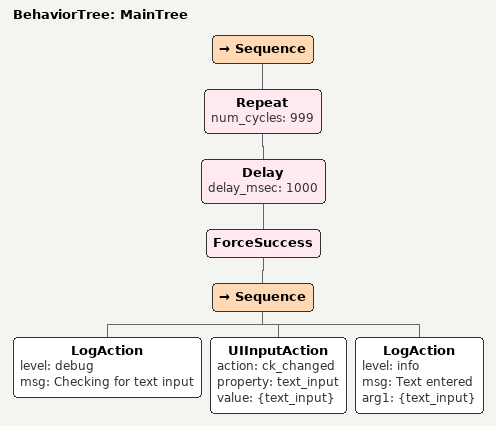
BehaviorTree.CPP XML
<root main_tree_to_execute="MainTree">
	<BehaviorTree ID="MainTree">
    <Sequence>
      <Repeat num_cycles="999">
        <Delay delay_msec="1000">
          <ForceSuccess>
            <Sequence>
              <LogAction level="debug" msg="Checking for text input" />
              <UIInputAction action="ck_changed" property="text_input" value="{text_input}"/>
              <LogAction level="info" msg="Text entered" arg1="{text_input}" />
            </Sequence>
          </ForceSuccess>
        </Delay>
      </Repeat>
    </Sequence>
	</BehaviorTree>
</root>
